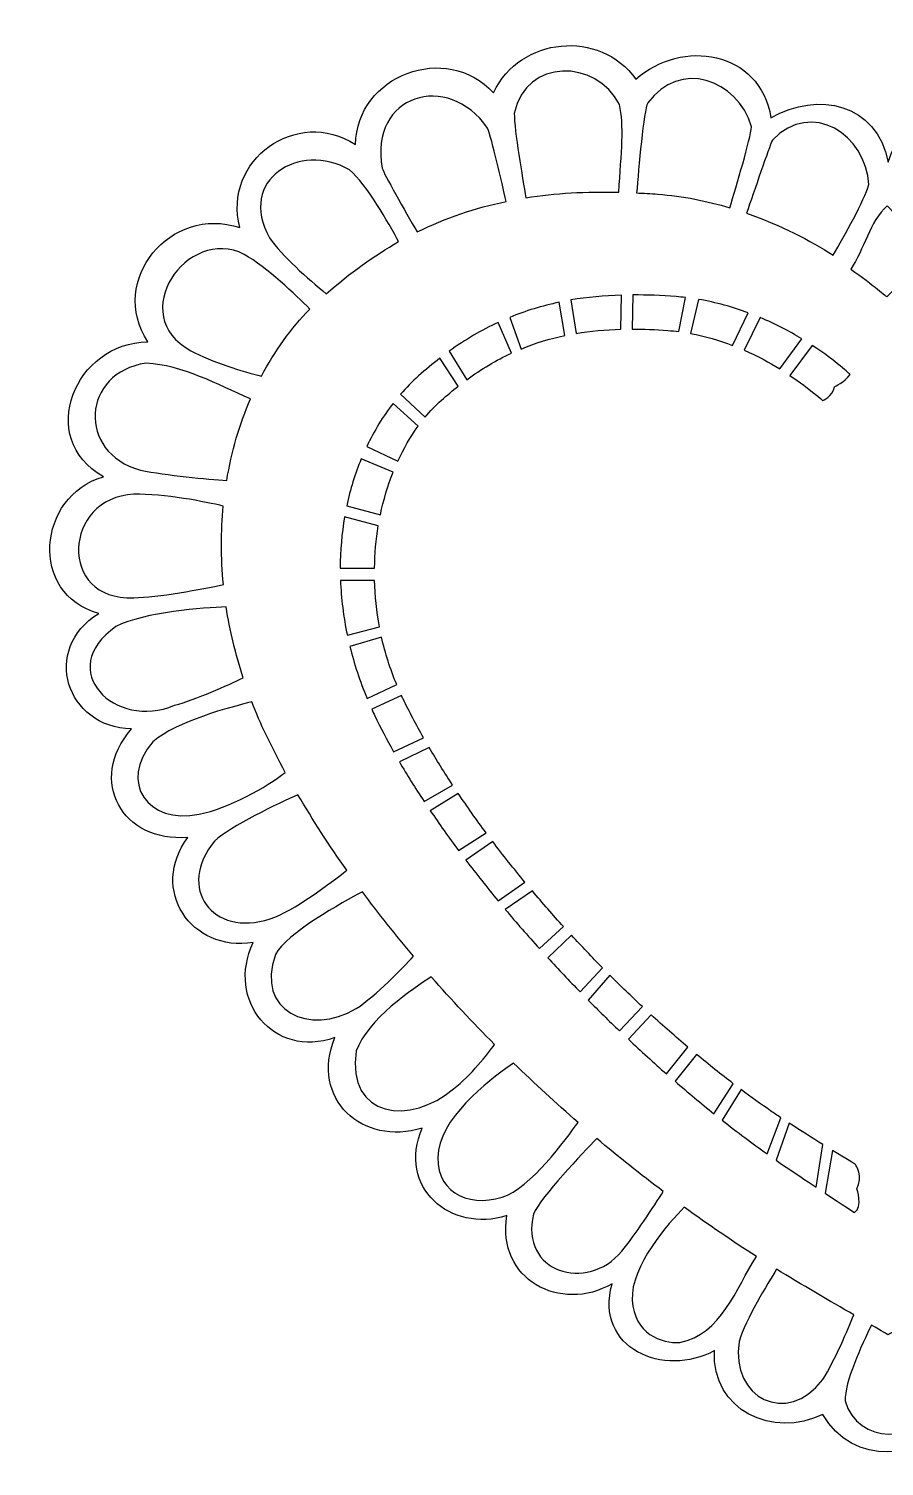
# Model space of a CAD drawing. Header units: centimetres. Extents: x -11.7 to 6.7, y -2.4 to 5.9.
# Drawn here: x -11.67 to -6.71, y -2.4 to 5.93 of the extents above; entities that cross this region are included whole.
import ezdxf

# ---------------------------------------------------------------- set-up
doc = ezdxf.new("R2010")
doc.units = ezdxf.units.CM
doc.header["$MEASUREMENT"] = 0
doc.layers.add('Layer 1', color=7, linetype='Continuous')

msp = doc.modelspace()

# ---------------------------------------------------------------- linework, layer by layer
at = {"layer": 'Layer 1', "color": 9}
for points, knots in [([(-8.97954, 5.56308), (-9.25268, 5.86035), (-9.77265, 5.66395), (-9.7799, 5.26212), (-9.7799, 5.26212), (-10.12106, 5.48387), (-10.55163, 5.16954), (-10.45046, 4.7809), (-10.45046, 4.7809), (-10.85191, 4.91338), (-11.21635, 4.47601), (-10.98376, 4.11779), (-10.98376, 4.11779), (-11.40434, 4.11541), (-11.63619, 3.55951), (-11.24173, 3.33562), (-11.24173, 3.33562), (-11.6259, 3.22384), (-11.67444, 2.65318), (-11.26818, 2.54352), (-11.26818, 2.54352), (-11.60419, 2.33457), (-11.45698, 1.88368), (-11.07884, 1.87297), (-11.07884, 1.87297), (-11.33755, 1.57447), (-11.13182, 1.21217), (-10.75142, 1.24458), (-10.75142, 1.24458), (-10.97673, 0.94197), (-10.73354, 0.5775), (-10.37274, 0.63439), (-10.37274, 0.63439), (-10.53195, 0.30135), (-10.25426, -0.04257), (-9.89979, 0.08372), (-9.89979, 0.08372), (-10.04318, -0.27274), (-9.74016, -0.54862), (-9.39212, -0.44131), (-9.39212, -0.44131), (-9.54216, -0.78291), (-9.22813, -1.05277), (-8.90182, -0.94898), (-8.90182, -0.94898), (-8.96338, -1.31786), (-8.59076, -1.51711), (-8.29162, -1.3442), (-8.29162, -1.3442), (-8.39707, -1.72064), (-7.98939, -1.8914), (-7.69796, -1.73198), (-7.69796, -1.73198), (-7.71732, -2.08042), (-7.35475, -2.24245), (-7.06958, -2.10157), (-7.06958, -2.10157), (-6.89949, -2.40237), (-6.48781, -2.38116), (-6.31221, -2.10157), (-6.31221, -2.10157), (-6.02298, -2.2649), (-5.67711, -2.06493), (-5.68382, -1.73198), (-5.68382, -1.73198), (-5.38935, -1.92157), (-5.00138, -1.70311), (-5.09016, -1.3442), (-5.09016, -1.3442), (-4.78806, -1.54257), (-4.43249, -1.30012), (-4.47997, -0.94898), (-4.47997, -0.94898), (-4.14003, -1.0749), (-3.86732, -0.77191), (-3.98966, -0.44131), (-3.98966, -0.44131), (-3.62945, -0.57171), (-3.36113, -0.26063), (-3.48199, 0.08372), (-3.48199, 0.08372), (-3.11407, -0.05999), (-2.87497, 0.30807), (-3.00905, 0.63439), (-3.00905, 0.63439), (-2.63131, 0.56288), (-2.43164, 0.9435), (-2.63037, 1.24458), (-2.63037, 1.24458), (-2.22837, 1.19354), (-2.07554, 1.5768), (-2.30377, 1.87297), (-2.30377, 1.87297), (-1.90829, 1.86188), (-1.80012, 2.3352), (-2.1136, 2.54352), (-2.1136, 2.54352), (-1.68872, 2.66396), (-1.77874, 3.19408), (-2.14006, 3.33562), (-2.14006, 3.33562), (-1.72746, 3.57067), (-1.99362, 4.08187), (-2.39803, 4.11779), (-2.39803, 4.11779), (-2.14922, 4.48421), (-2.53777, 4.89146), (-2.93133, 4.7809), (-2.93133, 4.7809), (-2.81071, 5.17757), (-3.26894, 5.46759), (-3.60271, 5.26212), (-3.60271, 5.26212), (-3.6092, 5.6798), (-4.11891, 5.83785), (-4.40225, 5.56308), (-4.40225, 5.56308), (-4.5572, 5.90121), (-5.01165, 5.91878), (-5.22824, 5.6408), (-5.22824, 5.6408), (-5.49303, 5.89905), (-5.93849, 5.7929), (-6.01124, 5.41756), (-6.01124, 5.41756), (-6.28705, 5.57653), (-6.6001, 5.46509), (-6.69089, 5.15959), (-6.69089, 5.15959), (-6.75926, 5.50387), (-7.09547, 5.57258), (-7.37054, 5.41756), (-7.37054, 5.41756), (-7.43548, 5.81068), (-7.88676, 5.8777), (-8.15354, 5.6408), (-8.15354, 5.6408), (-8.36221, 5.93374), (-8.82516, 5.88799), (-8.97954, 5.56308)], [0, 0, 0, 0, 0.0277778, 0.0277778, 0.0277778, 0.0277778, 0.0555556, 0.0555556, 0.0555556, 0.0555556, 0.0833333, 0.0833333, 0.0833333, 0.0833333, 0.1111111, 0.1111111, 0.1111111, 0.1111111, 0.1388889, 0.1388889, 0.1388889, 0.1388889, 0.1666667, 0.1666667, 0.1666667, 0.1666667, 0.1944444, 0.1944444, 0.1944444, 0.1944444, 0.2222222, 0.2222222, 0.2222222, 0.2222222, 0.25, 0.25, 0.25, 0.25, 0.2777778, 0.2777778, 0.2777778, 0.2777778, 0.3055556, 0.3055556, 0.3055556, 0.3055556, 0.3333333, 0.3333333, 0.3333333, 0.3333333, 0.3611111, 0.3611111, 0.3611111, 0.3611111, 0.3888889, 0.3888889, 0.3888889, 0.3888889, 0.4166667, 0.4166667, 0.4166667, 0.4166667, 0.4444444, 0.4444444, 0.4444444, 0.4444444, 0.4722222, 0.4722222, 0.4722222, 0.4722222, 0.5, 0.5, 0.5, 0.5, 0.5277778, 0.5277778, 0.5277778, 0.5277778, 0.5555556, 0.5555556, 0.5555556, 0.5555556, 0.5833333, 0.5833333, 0.5833333, 0.5833333, 0.6111111, 0.6111111, 0.6111111, 0.6111111, 0.6388889, 0.6388889, 0.6388889, 0.6388889, 0.6666667, 0.6666667, 0.6666667, 0.6666667, 0.6944444, 0.6944444, 0.6944444, 0.6944444, 0.7222222, 0.7222222, 0.7222222, 0.7222222, 0.75, 0.75, 0.75, 0.75, 0.7777778, 0.7777778, 0.7777778, 0.7777778, 0.8055556, 0.8055556, 0.8055556, 0.8055556, 0.8333333, 0.8333333, 0.8333333, 0.8333333, 0.8611111, 0.8611111, 0.8611111, 0.8611111, 0.8888889, 0.8888889, 0.8888889, 0.8888889, 0.9166667, 0.9166667, 0.9166667, 0.9166667, 0.9444444, 0.9444444, 0.9444444, 0.9444444, 1, 1, 1, 1]), ([(-8.24863, 5.49445), (-8.22119, 5.37592), (-8.23732, 5.21673), (-8.25359, 4.98596), (-8.25359, 4.98596), (-8.44237, 4.99024), (-8.62039, 4.98057), (-8.79102, 4.95371), (-8.79102, 4.95371), (-8.81172, 5.06907), (-8.85882, 5.34249), (-8.85882, 5.44319), (-8.85882, 5.44319), (-8.79096, 5.76595), (-8.38513, 5.757), (-8.24863, 5.49445)], [0, 0, 0, 0, 0.2, 0.2, 0.2, 0.2, 0.4, 0.4, 0.4, 0.4, 0.6, 0.6, 0.6, 0.6, 1, 1, 1, 1]), ([(-7.48299, 5.36547), (-7.48958, 5.29321), (-7.57121, 5.02085), (-7.60949, 4.89583), (-7.60949, 4.89583), (-7.73962, 4.9347), (-7.87961, 4.96327), (-8.02704, 4.97438), (-8.02704, 4.97438), (-8.06845, 4.97758), (-8.10903, 4.97979), (-8.14941, 4.98182), (-8.14941, 4.98182), (-8.13832, 5.11777), (-8.10823, 5.46365), (-8.08492, 5.50355), (-8.08492, 5.50355), (-7.90077, 5.7592), (-7.56438, 5.64123), (-7.48299, 5.36547)], [0, 0, 0, 0, 0.1666667, 0.1666667, 0.1666667, 0.1666667, 0.3333333, 0.3333333, 0.3333333, 0.3333333, 0.5, 0.5, 0.5, 0.5, 0.6666667, 0.6666667, 0.6666667, 0.6666667, 1, 1, 1, 1]), ([(-9.01426, 5.3572), (-8.98802, 5.29158), (-8.93109, 5.04503), (-8.90595, 4.93221), (-8.90595, 4.93221), (-9.08486, 4.89501), (-9.25584, 4.83729), (-9.42189, 4.75527), (-9.42189, 4.75527), (-9.49206, 4.87516), (-9.61634, 5.09364), (-9.62446, 5.12486), (-9.62446, 5.12486), (-9.70446, 5.54993), (-9.24229, 5.69177), (-9.01426, 5.3572)], [0, 0, 0, 0, 0.2, 0.2, 0.2, 0.2, 0.4, 0.4, 0.4, 0.4, 0.6, 0.6, 0.6, 0.6, 1, 1, 1, 1]), ([(-6.80334, 5.02978), (-6.82798, 4.93765), (-6.94456, 4.73171), (-7.00922, 4.62133), (-7.00922, 4.62133), (-7.14315, 4.70486), (-7.31423, 4.79525), (-7.51193, 4.86441), (-7.51193, 4.86441), (-7.46989, 4.98739), (-7.38177, 5.24315), (-7.36227, 5.28857), (-7.36227, 5.28857), (-7.13265, 5.52601), (-6.81841, 5.31965), (-6.80334, 5.02978)], [0, 0, 0, 0, 0.2, 0.2, 0.2, 0.2, 0.4, 0.4, 0.4, 0.4, 0.6, 0.6, 0.6, 0.6, 1, 1, 1, 1]), ([(-9.8138, 5.11577), (-9.71242, 5.02708), (-9.58806, 4.80851), (-9.52938, 4.69905), (-9.52938, 4.69905), (-9.6717, 4.61854), (-9.81095, 4.51817), (-9.9494, 4.39726), (-9.9494, 4.39726), (-10.05563, 4.4824), (-10.20479, 4.61741), (-10.27848, 4.72055), (-10.27848, 4.72055), (-10.46559, 5.05829), (-10.10713, 5.28051), (-9.8138, 5.11577)], [0, 0, 0, 0, 0.2, 0.2, 0.2, 0.2, 0.4, 0.4, 0.4, 0.4, 0.6, 0.6, 0.6, 0.6, 1, 1, 1, 1]), ([(-6.69585, 4.90658), (-6.60316, 4.82084), (-6.55027, 4.66898), (-6.48998, 4.55353), (-6.48998, 4.55353), (-6.48998, 4.55353), (-6.62814, 4.4527), (-6.69833, 4.37907), (-6.69833, 4.37907), (-6.69833, 4.37907), (-6.77422, 4.44574), (-6.90752, 4.5403), (-6.90752, 4.5403), (-6.82897, 4.65274), (-6.8005, 4.81531), (-6.69585, 4.90658)], [0, 0, 0, 0, 0.2, 0.2, 0.2, 0.2, 0.4, 0.4, 0.4, 0.4, 0.6, 0.6, 0.6, 0.6, 1, 1, 1, 1]), ([(-10.42482, 4.62546), (-10.29119, 4.54773), (-10.12577, 4.38998), (-10.04449, 4.30796), (-10.04449, 4.30796), (-10.15373, 4.19615), (-10.24843, 4.06466), (-10.32561, 3.91853), (-10.32561, 3.91853), (-10.43488, 3.94716), (-10.61147, 3.99956), (-10.73406, 4.06653), (-10.73406, 4.06653), (-11.11584, 4.27174), (-10.75739, 4.79265), (-10.42482, 4.62546)], [0, 0, 0, 0, 0.2, 0.2, 0.2, 0.2, 0.4, 0.4, 0.4, 0.4, 0.6, 0.6, 0.6, 0.6, 1, 1, 1, 1]), ([(-8.5992, 4.34765), (-8.5992, 4.34765), (-8.5653, 4.155), (-8.5653, 4.155), (-8.5653, 4.155), (-8.65283, 4.13658), (-8.73728, 4.11061), (-8.81996, 4.07645), (-8.81996, 4.07645), (-8.81996, 4.07645), (-8.88528, 4.26001), (-8.88528, 4.26001), (-8.88528, 4.26001), (-8.79254, 4.29803), (-8.69733, 4.32677), (-8.5992, 4.34765)], [0, 0, 0, 0, 0.2, 0.2, 0.2, 0.2, 0.4, 0.4, 0.4, 0.4, 0.6, 0.6, 0.6, 0.6, 1, 1, 1, 1]), ([(-8.23623, 4.38899), (-8.23623, 4.38899), (-8.24036, 4.19138), (-8.24036, 4.19138), (-8.24036, 4.19138), (-8.33042, 4.18903), (-8.41696, 4.18153), (-8.50081, 4.1674), (-8.50081, 4.1674), (-8.50081, 4.1674), (-8.53057, 4.36088), (-8.53057, 4.36088), (-8.53057, 4.36088), (-8.43567, 4.3771), (-8.33812, 4.38605), (-8.23623, 4.38899)], [0, 0, 0, 0, 0.2, 0.2, 0.2, 0.2, 0.4, 0.4, 0.4, 0.4, 0.6, 0.6, 0.6, 0.6, 1, 1, 1, 1]), ([(-8.17173, 4.38982), (-8.09061, 4.39016), (-8.00682, 4.38739), (-7.92038, 4.38072), (-7.92038, 4.38072), (-7.90199, 4.37937), (-7.88383, 4.37713), (-7.86581, 4.37493), (-7.86581, 4.37493), (-7.86581, 4.37493), (-7.90384, 4.17732), (-7.90384, 4.17732), (-7.90384, 4.17732), (-7.92535, 4.18018), (-7.94712, 4.18227), (-7.96916, 4.18394), (-7.96916, 4.18394), (-8.04015, 4.18934), (-8.10903, 4.19205), (-8.17587, 4.19221), (-8.17587, 4.19221), (-8.17587, 4.19221), (-8.17173, 4.38982), (-8.17173, 4.38982)], [0, 0, 0, 0, 0.1428571, 0.1428571, 0.1428571, 0.1428571, 0.2857143, 0.2857143, 0.2857143, 0.2857143, 0.4285714, 0.4285714, 0.4285714, 0.4285714, 0.5714286, 0.5714286, 0.5714286, 0.5714286, 0.7142857, 0.7142857, 0.7142857, 0.7142857, 1, 1, 1, 1]), ([(-7.79057, 4.36419), (-7.68767, 4.34678), (-7.59147, 4.31954), (-7.50283, 4.28646), (-7.50283, 4.28646), (-7.50283, 4.28646), (-7.59296, 4.09712), (-7.59296, 4.09712), (-7.59296, 4.09712), (-7.66847, 4.12607), (-7.75011, 4.15044), (-7.83687, 4.16658), (-7.83687, 4.16658), (-7.83687, 4.16658), (-7.79057, 4.36419), (-7.79057, 4.36419)], [0, 0, 0, 0, 0.2, 0.2, 0.2, 0.2, 0.4, 0.4, 0.4, 0.4, 0.6, 0.6, 0.6, 0.6, 1, 1, 1, 1]), ([(-7.43338, 4.25918), (-7.34302, 4.22097), (-7.26145, 4.17805), (-7.19195, 4.13598), (-7.19195, 4.13598), (-7.19195, 4.13598), (-7.31928, 3.96152), (-7.31928, 3.96152), (-7.31928, 3.96152), (-7.37918, 3.99819), (-7.44896, 4.03618), (-7.52598, 4.06984), (-7.52598, 4.06984), (-7.52598, 4.06984), (-7.43338, 4.25918), (-7.43338, 4.25918)], [0, 0, 0, 0, 0.2, 0.2, 0.2, 0.2, 0.4, 0.4, 0.4, 0.4, 0.6, 0.6, 0.6, 0.6, 1, 1, 1, 1]), ([(-8.95225, 4.23107), (-8.95225, 4.23107), (-8.87536, 4.05247), (-8.87536, 4.05247), (-8.87536, 4.05247), (-8.96365, 4.01149), (-9.04986, 3.96086), (-9.13498, 3.89868), (-9.13498, 3.89868), (-9.13498, 3.89868), (-9.23585, 4.06405), (-9.23585, 4.06405), (-9.23585, 4.06405), (-9.1428, 4.13094), (-9.04867, 4.18641), (-8.95225, 4.23107)], [0, 0, 0, 0, 0.2, 0.2, 0.2, 0.2, 0.4, 0.4, 0.4, 0.4, 0.6, 0.6, 0.6, 0.6, 1, 1, 1, 1]), ([(-7.13076, 4.09712), (-6.99188, 4.00592), (-6.91166, 3.92845), (-6.91166, 3.92845), (-6.91166, 3.92845), (-6.94393, 3.88334), (-7.00178, 3.85734), (-7.00178, 3.85734), (-7.00178, 3.85734), (-7.01469, 3.79929), (-7.07123, 3.77714), (-7.07123, 3.77714), (-7.07123, 3.77714), (-7.07123, 3.77714), (-7.14082, 3.84356), (-7.26057, 3.92349), (-7.26057, 3.92349), (-7.26057, 3.92349), (-7.13076, 4.09712), (-7.13076, 4.09712)], [0, 0, 0, 0, 0.1666667, 0.1666667, 0.1666667, 0.1666667, 0.3333333, 0.3333333, 0.3333333, 0.3333333, 0.5, 0.5, 0.5, 0.5, 0.6666667, 0.6666667, 0.6666667, 0.6666667, 1, 1, 1, 1]), ([(-9.29125, 4.02271), (-9.29125, 4.02271), (-9.18459, 3.86065), (-9.18459, 3.86065), (-9.18459, 3.86065), (-9.21692, 3.83525), (-9.24918, 3.80838), (-9.28133, 3.77962), (-9.28133, 3.77962), (-9.31488, 3.74959), (-9.34673, 3.71607), (-9.37641, 3.6804), (-9.37641, 3.6804), (-9.37641, 3.6804), (-9.5178, 3.81435), (-9.5178, 3.81435), (-9.5178, 3.81435), (-9.48502, 3.85221), (-9.45099, 3.88745), (-9.41445, 3.92018), (-9.41445, 3.92018), (-9.37367, 3.95669), (-9.33229, 3.99098), (-9.29125, 4.02271)], [0, 0, 0, 0, 0.1428571, 0.1428571, 0.1428571, 0.1428571, 0.2857143, 0.2857143, 0.2857143, 0.2857143, 0.4285714, 0.4285714, 0.4285714, 0.4285714, 0.5714286, 0.5714286, 0.5714286, 0.5714286, 0.7142857, 0.7142857, 0.7142857, 0.7142857, 1, 1, 1, 1]), ([(-10.99368, 3.99377), (-10.78054, 3.9839), (-10.58158, 3.87039), (-10.38844, 3.78789), (-10.38844, 3.78789), (-10.45184, 3.64118), (-10.49845, 3.48213), (-10.52652, 3.31412), (-10.52652, 3.31412), (-10.63844, 3.32238), (-10.87385, 3.3426), (-11.02675, 3.37448), (-11.02675, 3.37448), (-11.39805, 3.47409), (-11.36619, 3.94242), (-10.99368, 3.99377)], [0, 0, 0, 0, 0.2, 0.2, 0.2, 0.2, 0.4, 0.4, 0.4, 0.4, 0.6, 0.6, 0.6, 0.6, 1, 1, 1, 1]), ([(-9.56162, 3.76143), (-9.56162, 3.76143), (-9.4161, 3.62914), (-9.4161, 3.62914), (-9.4161, 3.62914), (-9.46113, 3.56731), (-9.50063, 3.49911), (-9.53434, 3.42574), (-9.53434, 3.42574), (-9.53434, 3.42574), (-9.71458, 3.5109), (-9.71458, 3.5109), (-9.71458, 3.5109), (-9.67146, 3.6016), (-9.62028, 3.68579), (-9.56162, 3.76143)], [0, 0, 0, 0, 0.2, 0.2, 0.2, 0.2, 0.4, 0.4, 0.4, 0.4, 0.6, 0.6, 0.6, 0.6, 1, 1, 1, 1]), ([(-9.74683, 3.43897), (-9.74683, 3.43897), (-9.56162, 3.36208), (-9.56162, 3.36208), (-9.56162, 3.36208), (-9.59268, 3.28408), (-9.61732, 3.20108), (-9.63521, 3.11486), (-9.63521, 3.11486), (-9.63521, 3.11486), (-9.83034, 3.16777), (-9.83034, 3.16777), (-9.83034, 3.16777), (-9.81005, 3.26252), (-9.78207, 3.35351), (-9.74683, 3.43897)], [0, 0, 0, 0, 0.2, 0.2, 0.2, 0.2, 0.4, 0.4, 0.4, 0.4, 0.6, 0.6, 0.6, 0.6, 1, 1, 1, 1]), ([(-11.06561, 3.23392), (-10.88914, 3.23891), (-10.64814, 3.18921), (-10.54637, 3.16612), (-10.54637, 3.16612), (-10.56084, 3.01906), (-10.56089, 2.86662), (-10.54554, 2.71054), (-10.54554, 2.71054), (-10.6673, 2.68522), (-10.92975, 2.63447), (-11.06561, 2.63447), (-11.06561, 2.63447), (-11.5117, 2.61459), (-11.47313, 3.21658), (-11.06561, 3.23392)], [0, 0, 0, 0, 0.2, 0.2, 0.2, 0.2, 0.4, 0.4, 0.4, 0.4, 0.6, 0.6, 0.6, 0.6, 1, 1, 1, 1]), ([(-9.84274, 3.10328), (-9.84274, 3.10328), (-9.64761, 3.05036), (-9.64761, 3.05036), (-9.64761, 3.05036), (-9.66071, 2.97086), (-9.66779, 2.88884), (-9.66911, 2.80562), (-9.66911, 2.80562), (-9.66911, 2.80562), (-9.86837, 2.80562), (-9.86837, 2.80562), (-9.86837, 2.80562), (-9.86835, 2.90786), (-9.85936, 3.00729), (-9.84274, 3.10328)], [0, 0, 0, 0, 0.2, 0.2, 0.2, 0.2, 0.4, 0.4, 0.4, 0.4, 0.6, 0.6, 0.6, 0.6, 1, 1, 1, 1]), ([(-9.86672, 2.73452), (-9.86672, 2.73452), (-9.66911, 2.73452), (-9.66911, 2.73452), (-9.66911, 2.73452), (-9.66678, 2.64567), (-9.65767, 2.55541), (-9.641, 2.4658), (-9.641, 2.4658), (-9.641, 2.4658), (-9.82703, 2.41619), (-9.82703, 2.41619), (-9.82703, 2.41619), (-9.84973, 2.52388), (-9.86273, 2.63046), (-9.86672, 2.73452)], [0, 0, 0, 0, 0.2, 0.2, 0.2, 0.2, 0.4, 0.4, 0.4, 0.4, 0.6, 0.6, 0.6, 0.6, 1, 1, 1, 1]), ([(-10.52983, 2.58073), (-10.50917, 2.44526), (-10.47594, 2.30786), (-10.43061, 2.1698), (-10.43061, 2.1698), (-10.52017, 2.12773), (-10.70349, 2.04472), (-10.82914, 2.01022), (-10.82914, 2.01022), (-11.1742, 1.86459), (-11.52805, 2.21654), (-11.16897, 2.46663), (-11.16897, 2.46663), (-11.00257, 2.55328), (-10.6576, 2.57533), (-10.52983, 2.58073)], [0, 0, 0, 0, 0.2, 0.2, 0.2, 0.2, 0.4, 0.4, 0.4, 0.4, 0.6, 0.6, 0.6, 0.6, 1, 1, 1, 1]), ([(-9.6286, 2.40544), (-9.60777, 2.31265), (-9.57842, 2.22082), (-9.54095, 2.13094), (-9.54095, 2.13094), (-9.54095, 2.13094), (-9.7121, 2.04991), (-9.7121, 2.04991), (-9.7121, 2.04991), (-9.75425, 2.15069), (-9.78757, 2.25158), (-9.81215, 2.3517), (-9.81215, 2.3517), (-9.81215, 2.3517), (-9.6286, 2.40544), (-9.6286, 2.40544)], [0, 0, 0, 0, 0.2, 0.2, 0.2, 0.2, 0.4, 0.4, 0.4, 0.4, 0.6, 0.6, 0.6, 0.6, 1, 1, 1, 1]), ([(-10.381, 2.03006), (-10.35605, 1.96619), (-10.32808, 1.90201), (-10.29749, 1.83824), (-10.29749, 1.83824), (-10.26289, 1.76614), (-10.22618, 1.69387), (-10.1867, 1.62161), (-10.1867, 1.62161), (-10.29473, 1.53655), (-10.51238, 1.41269), (-10.68693, 1.37853), (-10.68693, 1.37853), (-10.98494, 1.31797), (-11.15601, 1.56333), (-10.95399, 1.79938), (-10.95399, 1.79938), (-10.81911, 1.91699), (-10.5006, 2.00146), (-10.381, 2.03006)], [0, 0, 0, 0, 0.1666667, 0.1666667, 0.1666667, 0.1666667, 0.3333333, 0.3333333, 0.3333333, 0.3333333, 0.5, 0.5, 0.5, 0.5, 0.6666667, 0.6666667, 0.6666667, 0.6666667, 1, 1, 1, 1]), ([(-9.51367, 2.0681), (-9.51044, 2.06119), (-9.50705, 2.05433), (-9.50374, 2.04743), (-9.50374, 2.04743), (-9.46768, 1.97305), (-9.42781, 1.89743), (-9.38468, 1.82171), (-9.38468, 1.82171), (-9.38468, 1.82171), (-9.55914, 1.7415), (-9.55914, 1.7415), (-9.55914, 1.7415), (-9.59857, 1.81151), (-9.63488, 1.88114), (-9.66745, 1.94904), (-9.66745, 1.94904), (-9.6737, 1.96216), (-9.67972, 1.9756), (-9.68564, 1.98872), (-9.68564, 1.98872), (-9.68564, 1.98872), (-9.51367, 2.0681), (-9.51367, 2.0681)], [0, 0, 0, 0, 0.1428571, 0.1428571, 0.1428571, 0.1428571, 0.2857143, 0.2857143, 0.2857143, 0.2857143, 0.4285714, 0.4285714, 0.4285714, 0.4285714, 0.5714286, 0.5714286, 0.5714286, 0.5714286, 0.7142857, 0.7142857, 0.7142857, 0.7142857, 1, 1, 1, 1]), ([(-9.35244, 1.76631), (-9.30984, 1.69379), (-9.26489, 1.62079), (-9.21684, 1.54803), (-9.21684, 1.54803), (-9.21684, 1.54803), (-9.3822, 1.45294), (-9.3822, 1.45294), (-9.3822, 1.45294), (-9.43316, 1.53017), (-9.48111, 1.60625), (-9.52524, 1.68197), (-9.52524, 1.68197), (-9.52524, 1.68197), (-9.35244, 1.76631), (-9.35244, 1.76631)], [0, 0, 0, 0, 0.2, 0.2, 0.2, 0.2, 0.4, 0.4, 0.4, 0.4, 0.6, 0.6, 0.6, 0.6, 1, 1, 1, 1]), ([(-10.11311, 1.4918), (-10.02768, 1.34541), (-9.93316, 1.19905), (-9.83034, 1.05359), (-9.83034, 1.05359), (-9.92406, 0.98024), (-10.13935, 0.81765), (-10.27434, 0.77164), (-10.27434, 0.77164), (-10.61034, 0.66326), (-10.8203, 0.95121), (-10.5968, 1.22309), (-10.5968, 1.22309), (-10.50748, 1.309), (-10.224, 1.44193), (-10.11311, 1.4918)], [0, 0, 0, 0, 0.2, 0.2, 0.2, 0.2, 0.4, 0.4, 0.4, 0.4, 0.6, 0.6, 0.6, 0.6, 1, 1, 1, 1]), ([(-9.18376, 1.49924), (-9.13236, 1.42302), (-9.07817, 1.34618), (-9.02171, 1.27021), (-9.02171, 1.27021), (-9.02171, 1.27021), (-9.18211, 1.16769), (-9.18211, 1.16769), (-9.18211, 1.16769), (-9.2396, 1.245), (-9.29396, 1.3225), (-9.34582, 1.3992), (-9.34582, 1.3992), (-9.34582, 1.3992), (-9.18376, 1.49924), (-9.18376, 1.49924)], [0, 0, 0, 0, 0.2, 0.2, 0.2, 0.2, 0.4, 0.4, 0.4, 0.4, 0.6, 0.6, 0.6, 0.6, 1, 1, 1, 1]), ([(-8.98367, 1.21978), (-8.92375, 1.14077), (-8.86118, 1.06179), (-8.79681, 0.98413), (-8.79681, 0.98413), (-8.79681, 0.98413), (-8.95308, 0.87665), (-8.95308, 0.87665), (-8.95308, 0.87665), (-9.01759, 0.95465), (-9.0794, 1.03307), (-9.13912, 1.11146), (-9.13912, 1.11146), (-9.13912, 1.11146), (-8.98367, 1.21978), (-8.98367, 1.21978)], [0, 0, 0, 0, 0.2, 0.2, 0.2, 0.2, 0.4, 0.4, 0.4, 0.4, 0.6, 0.6, 0.6, 0.6, 1, 1, 1, 1]), ([(-9.73939, 0.92874), (-9.64604, 0.80287), (-9.54755, 0.67818), (-9.44339, 0.55501), (-9.44339, 0.55501), (-9.50953, 0.48392), (-9.66048, 0.32687), (-9.77494, 0.25157), (-9.77494, 0.25157), (-10.04504, 0.09053), (-10.36159, 0.23682), (-10.24375, 0.56576), (-10.24375, 0.56576), (-10.18321, 0.68676), (-9.85192, 0.86926), (-9.73939, 0.92874)], [0, 0, 0, 0, 0.2, 0.2, 0.2, 0.2, 0.4, 0.4, 0.4, 0.4, 0.6, 0.6, 0.6, 0.6, 1, 1, 1, 1]), ([(-8.75382, 0.9337), (-8.69497, 0.86414), (-8.63506, 0.79488), (-8.57357, 0.72699), (-8.57357, 0.72699), (-8.57357, 0.72699), (-8.7133, 0.59966), (-8.7133, 0.59966), (-8.7133, 0.59966), (-8.78106, 0.67462), (-8.84683, 0.74998), (-8.91091, 0.82621), (-8.91091, 0.82621), (-8.91091, 0.82621), (-8.75382, 0.9337), (-8.75382, 0.9337)], [0, 0, 0, 0, 0.2, 0.2, 0.2, 0.2, 0.4, 0.4, 0.4, 0.4, 0.6, 0.6, 0.6, 0.6, 1, 1, 1, 1]), ([(-8.52644, 0.67656), (-8.46773, 0.61303), (-8.40822, 0.5502), (-8.34785, 0.48887), (-8.34785, 0.48887), (-8.34785, 0.48887), (-8.47683, 0.34831), (-8.47683, 0.34831), (-8.47683, 0.34831), (-8.54046, 0.41342), (-8.60311, 0.47903), (-8.66452, 0.54592), (-8.66452, 0.54592), (-8.66452, 0.54592), (-8.52644, 0.67656), (-8.52644, 0.67656)], [0, 0, 0, 0, 0.2, 0.2, 0.2, 0.2, 0.4, 0.4, 0.4, 0.4, 0.6, 0.6, 0.6, 0.6, 1, 1, 1, 1]), ([(-9.34003, 0.43512), (-9.22333, 0.30243), (-9.10078, 0.17159), (-8.97375, 0.04404), (-8.97375, 0.04404), (-9.01582, -0.0147), (-9.108, -0.13445), (-9.21188, -0.21311), (-9.21188, -0.21311), (-9.45591, -0.42593), (-9.83501, -0.38525), (-9.77494, 0.006), (-9.77494, 0.006), (-9.71301, 0.1878), (-9.44097, 0.3721), (-9.34003, 0.43512)], [0, 0, 0, 0, 0.2, 0.2, 0.2, 0.2, 0.4, 0.4, 0.4, 0.4, 0.6, 0.6, 0.6, 0.6, 1, 1, 1, 1]), ([(-8.30485, 0.44587), (-8.24254, 0.38354), (-8.17973, 0.32246), (-8.11633, 0.26314), (-8.11633, 0.26314), (-8.11633, 0.26314), (-8.24945, 0.12258), (-8.24945, 0.12258), (-8.24945, 0.12258), (-8.31026, 0.18066), (-8.37014, 0.24029), (-8.4297, 0.30035), (-8.4297, 0.30035), (-8.4297, 0.30035), (-8.30485, 0.44587), (-8.30485, 0.44587)], [0, 0, 0, 0, 0.2, 0.2, 0.2, 0.2, 0.4, 0.4, 0.4, 0.4, 0.6, 0.6, 0.6, 0.6, 1, 1, 1, 1]), ([(-8.0659, 0.21602), (-7.99507, 0.15098), (-7.92378, 0.08865), (-7.85258, 0.02833), (-7.85258, 0.02833), (-7.85258, 0.02833), (-7.9766, -0.12712), (-7.9766, -0.12712), (-7.9766, -0.12712), (-8.05061, -0.06227), (-8.12439, 0.00525), (-8.19736, 0.0738), (-8.19736, 0.0738), (-8.19736, 0.0738), (-8.0659, 0.21602), (-8.0659, 0.21602)], [0, 0, 0, 0, 0.2, 0.2, 0.2, 0.2, 0.4, 0.4, 0.4, 0.4, 0.6, 0.6, 0.6, 0.6, 1, 1, 1, 1]), ([(-8.86296, -0.0651), (-8.7418, -0.18255), (-8.61716, -0.29708), (-8.48923, -0.40824), (-8.48923, -0.40824), (-8.55641, -0.50449), (-8.76767, -0.79154), (-8.92827, -0.84149), (-8.92827, -0.84149), (-9.1355, -0.906), (-9.33229, -0.80265), (-9.29787, -0.57029), (-9.29787, -0.57029), (-9.26535, -0.35077), (-8.96043, -0.1304), (-8.86296, -0.0651)], [0, 0, 0, 0, 0.2, 0.2, 0.2, 0.2, 0.4, 0.4, 0.4, 0.4, 0.6, 0.6, 0.6, 0.6, 1, 1, 1, 1]), ([(-7.80214, -0.01384), (-7.7306, -0.07321), (-7.65965, -0.13025), (-7.58882, -0.18417), (-7.58882, -0.18417), (-7.58882, -0.18417), (-7.70127, -0.3578), (-7.70127, -0.3578), (-7.70127, -0.3578), (-7.77639, -0.29771), (-7.85118, -0.2348), (-7.92617, -0.17011), (-7.92617, -0.17011), (-7.92617, -0.17011), (-7.80214, -0.01384), (-7.80214, -0.01384)], [0, 0, 0, 0, 0.2, 0.2, 0.2, 0.2, 0.4, 0.4, 0.4, 0.4, 0.6, 0.6, 0.6, 0.6, 1, 1, 1, 1]), ([(-7.54335, -0.21807), (-7.4858, -0.26101), (-7.42871, -0.30266), (-7.37219, -0.34126), (-7.37219, -0.34126), (-7.35317, -0.35431), (-7.33371, -0.36748), (-7.31349, -0.38095), (-7.31349, -0.38095), (-7.31349, -0.38095), (-7.39287, -0.59096), (-7.39287, -0.59096), (-7.39287, -0.59096), (-7.47899, -0.5299), (-7.56587, -0.4646), (-7.65331, -0.39583), (-7.65331, -0.39583), (-7.65331, -0.39583), (-7.54335, -0.21807), (-7.54335, -0.21807)], [0, 0, 0, 0, 0.1666667, 0.1666667, 0.1666667, 0.1666667, 0.3333333, 0.3333333, 0.3333333, 0.3333333, 0.5, 0.5, 0.5, 0.5, 0.6666667, 0.6666667, 0.6666667, 0.6666667, 1, 1, 1, 1]), ([(-7.26471, -0.41237), (-7.19838, -0.45571), (-7.12993, -0.49885), (-7.06958, -0.53639), (-7.06958, -0.53639), (-7.06958, -0.53639), (-7.10844, -0.78444), (-7.10844, -0.78444), (-7.10844, -0.78444), (-7.1681, -0.74473), (-7.2363, -0.69907), (-7.30853, -0.64967), (-7.30853, -0.64967), (-7.31927, -0.64231), (-7.32998, -0.63401), (-7.34077, -0.62652), (-7.34077, -0.62652), (-7.34077, -0.62652), (-7.26471, -0.41237), (-7.26471, -0.41237)], [0, 0, 0, 0, 0.1666667, 0.1666667, 0.1666667, 0.1666667, 0.3333333, 0.3333333, 0.3333333, 0.3333333, 0.5, 0.5, 0.5, 0.5, 0.6666667, 0.6666667, 0.6666667, 0.6666667, 1, 1, 1, 1]), ([(-8.38092, -0.50167), (-8.25464, -0.60803), (-8.12552, -0.71058), (-7.99479, -0.80925), (-7.99479, -0.80925), (-8.04655, -0.89029), (-8.16338, -1.06971), (-8.2354, -1.15486), (-8.2354, -1.15486), (-8.43651, -1.39963), (-8.83107, -1.27501), (-8.7472, -0.93988), (-8.7472, -0.93988), (-8.70407, -0.83926), (-8.46019, -0.58345), (-8.38092, -0.50167)], [0, 0, 0, 0, 0.2, 0.2, 0.2, 0.2, 0.4, 0.4, 0.4, 0.4, 0.6, 0.6, 0.6, 0.6, 1, 1, 1, 1]), ([(-7.01335, -0.57112), (-6.93445, -0.61967), (-6.87941, -0.65298), (-6.87941, -0.65298), (-6.87941, -0.65298), (-6.87941, -0.65298), (-6.83408, -0.72337), (-6.87279, -0.79436), (-6.87279, -0.79436), (-6.8728, -0.79439), (-6.83443, -0.89766), (-6.88602, -0.92996), (-6.88602, -0.92996), (-6.88602, -0.92996), (-6.95297, -0.88701), (-7.05552, -0.81917), (-7.05552, -0.81917), (-7.05552, -0.81917), (-7.01335, -0.57112), (-7.01335, -0.57112)], [0, 0, 0, 0, 0.1666667, 0.1666667, 0.1666667, 0.1666667, 0.3333333, 0.3333333, 0.3333333, 0.3333333, 0.5, 0.5, 0.5, 0.5, 0.6666667, 0.6666667, 0.6666667, 0.6666667, 1, 1, 1, 1]), ([(-7.87325, -0.9002), (-7.73519, -1.00076), (-7.59548, -1.09592), (-7.45488, -1.18628), (-7.45488, -1.18628), (-7.57283, -1.37143), (-7.65896, -1.63864), (-7.89971, -1.68402), (-7.89971, -1.68402), (-8.00295, -1.6926), (-8.16507, -1.6328), (-8.17504, -1.43928), (-8.17504, -1.43928), (-8.18533, -1.24037), (-7.96374, -0.99259), (-7.87325, -0.9002)], [0, 0, 0, 0, 0.2, 0.2, 0.2, 0.2, 0.4, 0.4, 0.4, 0.4, 0.6, 0.6, 0.6, 0.6, 1, 1, 1, 1]), ([(-7.33747, -1.25986), (-7.19809, -1.34535), (-7.02306, -1.44761), (-6.89016, -1.52445), (-6.89016, -1.52445), (-6.92402, -1.60872), (-6.9992, -1.78708), (-7.06958, -1.899), (-7.06958, -1.899), (-7.27769, -2.17418), (-7.60522, -2.00686), (-7.55575, -1.67989), (-7.55575, -1.67989), (-7.51521, -1.54815), (-7.38943, -1.34223), (-7.33747, -1.25986)], [0, 0, 0, 0, 0.2, 0.2, 0.2, 0.2, 0.4, 0.4, 0.4, 0.4, 0.6, 0.6, 0.6, 0.6, 1, 1, 1, 1]), ([(-6.78763, -1.58398), (-6.72829, -1.61806), (-6.69089, -1.63938), (-6.69089, -1.63938), (-6.69089, -1.63938), (-6.6616, -1.62398), (-6.62956, -1.60569), (-6.59498, -1.58646), (-6.59498, -1.58646), (-6.53992, -1.69068), (-6.45008, -1.88191), (-6.4536, -2.01475), (-6.4536, -2.01475), (-6.49699, -2.2887), (-6.87417, -2.27406), (-6.93977, -2.02302), (-6.93977, -2.02302), (-6.94583, -1.91692), (-6.84341, -1.69582), (-6.78763, -1.58398)], [0, 0, 0, 0, 0.1666667, 0.1666667, 0.1666667, 0.1666667, 0.3333333, 0.3333333, 0.3333333, 0.3333333, 0.5, 0.5, 0.5, 0.5, 0.6666667, 0.6666667, 0.6666667, 0.6666667, 1, 1, 1, 1])]:
    msp.add_open_spline(points, degree=3, knots=knots, dxfattribs=at)

doc.saveas('drawing.dxf')
